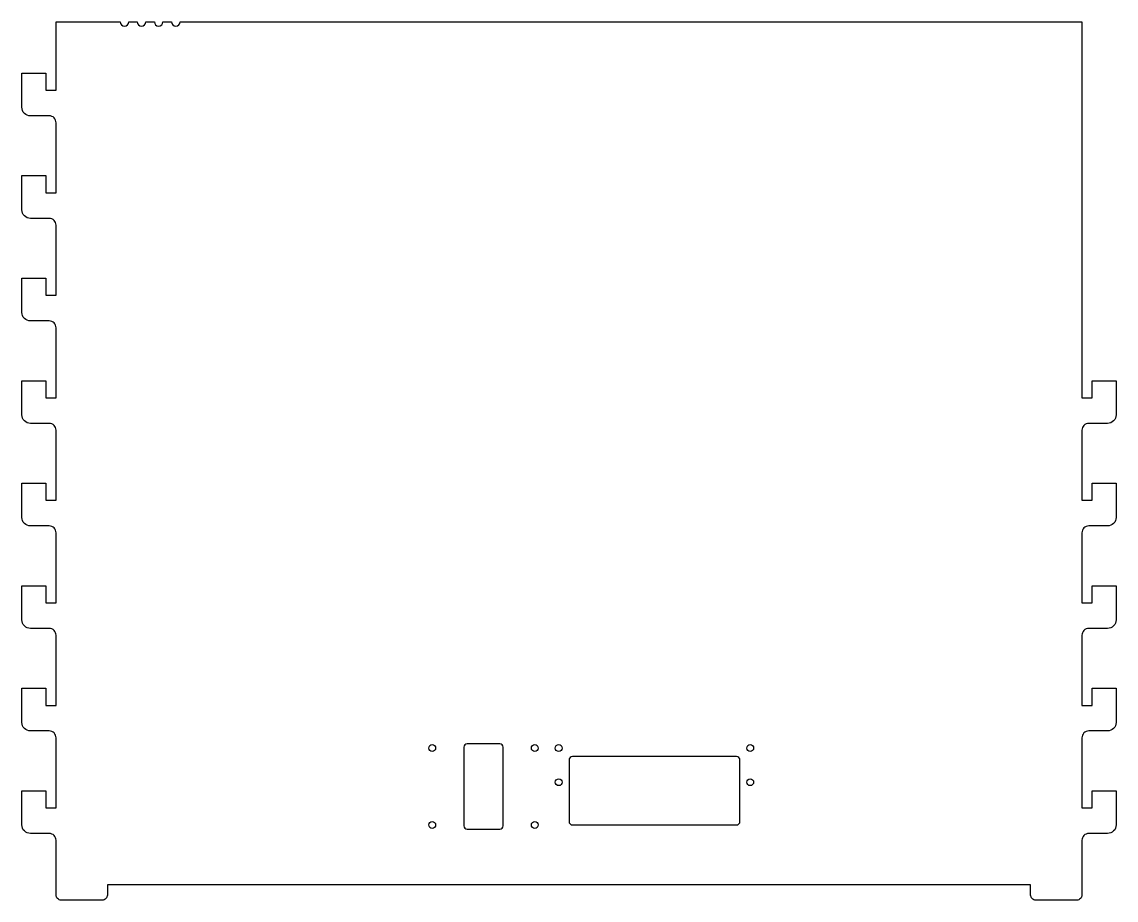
# Model space of a CAD drawing. Header units: millimetres. Extents: x -730 to -90, y -4 to 510.
import ezdxf

# ---------------------------------------------------------------- set-up
doc = ezdxf.new("R2010")
doc.units = ezdxf.units.MM
doc.layers.get('0').update_dxf_attribs({"linetype": 'CONTINUOUS'})

msp = doc.modelspace()

# ---------------------------------------------------------------- linework, layer by layer
for points in [[(-104.1, 110), (-104.1, 120), (-90, 120), (-90, 100, -0.414214), (-95, 95), (-106, 95, 0.414214), (-110, 91), (-110, 50), (-104.1, 50), (-104.1, 60), (-90, 60), (-90, 40, -0.414214), (-95, 35), (-106, 35, 0.414214), (-110, 31), (-110, -1, -0.414214), (-113, -4), (-137, -4, -0.414214), (-140, -1), (-140, 5), (-680, 5), (-680, -1, -0.414214), (-683, -4), (-707, -4, -0.414214), (-710, -1), (-710, 31, 0.414214), (-714, 35), (-725, 35, -0.414214), (-730, 40), (-730, 60), (-715.9, 60), (-715.9, 50), (-710, 50), (-710, 91, 0.414214), (-714, 95), (-725, 95, -0.414214), (-730, 100), (-730, 120), (-715.9, 120), (-715.9, 110), (-710, 110), (-710, 151, 0.414214), (-714, 155), (-725, 155, -0.414214), (-730, 160), (-730, 180), (-715.9, 180), (-715.9, 170), (-710, 170), (-710, 211, 0.414214), (-714, 215), (-725, 215, -0.414214), (-730, 220), (-730, 240), (-715.9, 240), (-715.9, 230), (-710, 230), (-710, 271, 0.414214), (-714, 275), (-725, 275, -0.414214), (-730, 280), (-730, 300), (-715.9, 300), (-715.9, 290), (-710, 290), (-710, 331, 0.414214), (-714, 335), (-725, 335, -0.414214), (-730, 340), (-730, 360), (-715.9, 360), (-715.9, 350), (-710, 350), (-710, 391, 0.414214), (-714, 395), (-725, 395, -0.414214), (-730, 400), (-730, 420), (-715.9, 420), (-715.9, 410), (-710, 410), (-710, 451, 0.414214), (-714, 455), (-725, 455, -0.414214), (-730, 460), (-730, 480), (-715.9, 480), (-715.9, 470), (-710, 470), (-710, 510), (-672.5, 510, 1), (-667.5, 510), (-662.5, 510, 1), (-657.5, 510), (-652.5, 510, 1), (-647.5, 510), (-642.5, 510, 1), (-637.5, 510), (-110, 510), (-110, 290), (-104.1, 290), (-104.1, 300), (-90, 300), (-90, 280, -0.414214), (-95, 275), (-106, 275, 0.414214), (-110, 271), (-110, 230), (-104.1, 230), (-104.1, 240), (-90, 240), (-90, 220, -0.414214), (-95, 215), (-106, 215, 0.414214), (-110, 211), (-110, 170), (-104.1, 170), (-104.1, 180), (-90, 180), (-90, 160, -0.414214), (-95, 155), (-106, 155, 0.414214), (-110, 151), (-110, 110)], [(-450.5, 87.5), (-469.5, 87.5, 0.414214), (-471.5, 85.5), (-471.5, 39.5, 0.414214), (-469.5, 37.5), (-450.5, 37.5, 0.414214), (-448.5, 39.5), (-448.5, 85.5, 0.414214)], [(-312, 80), (-408, 80, 0.414214), (-410, 78), (-410, 42, 0.414214), (-408, 40), (-312, 40, 0.414214), (-310, 42), (-310, 78, 0.414214)]]:
    msp.add_lwpolyline(points, format="xyb", close=True)
for centre in [(-490, 85), (-430, 85), (-416, 85), (-304, 85), (-416, 65), (-304, 65), (-490, 40), (-430, 40)]:
    msp.add_circle(centre, 2)

doc.saveas('drawing.dxf')
